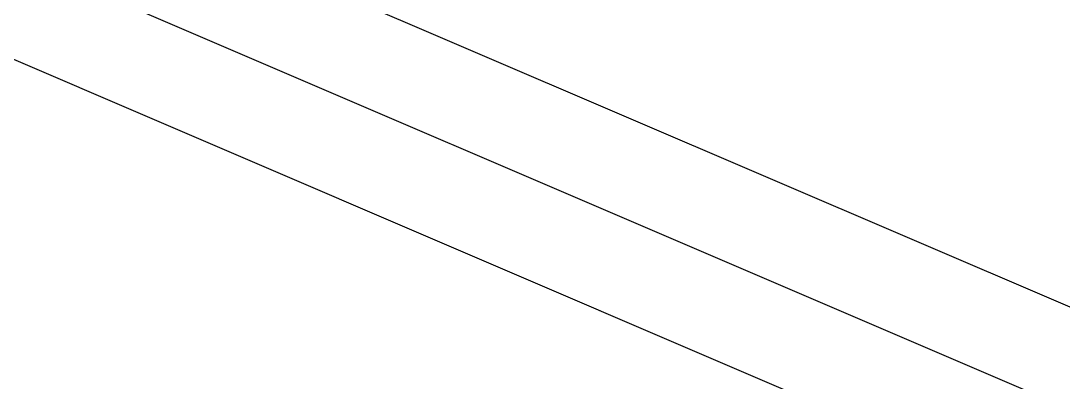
# Model space of a CAD drawing. Extents: x 529262 to 576451, y 2694391 to 2717535.
# Drawn here: x 566041 to 566206.8, y 2711543.4 to 2711600.8 of the extents above; entities that cross this region are included whole.
import ezdxf
from ezdxf.xclip import XClip

# ---------------------------------------------------------------- set-up
doc = ezdxf.new("R2010")
doc.units = 0
doc.header["$XCLIPFRAME"] = 0
for name, color, linetype in [('PP-COM', 7, 'Continuous'), ('RD-中线', 40, 'Continuous'), ('RD-红线', 7, 'Continuous')]:
    doc.layers.add(name, color=color, linetype=linetype)

# ---------------------------------------------------------------- blocks, each defined once
blk = doc.blocks.new('A$C19FD0107')
at = {"layer": 'RD-中线', "color": 8}
blk.add_lwpolyline([(-3980.5, 16903.74, -0.006957), (-4010.63, 16904.94), (-4060.03, 16907.7, -0.051792), (-4142.03, 16920.88), (-4235.78, 16946.11), (-4243.87, 16948.29), (-4309.26, 16965.95, 0.000653), (-4329.42, 16971.37), (-4434, 16999.34, -0.035819), (-4474.57, 17013.36), (-4610.21, 17071.43, 0.000002), (-4610.21, 17071.43), (-4981.55, 17230.39)], format="xyb", dxfattribs=at)
at = {"layer": 'RD-红线', "color": 8}
blk.add_lwpolyline([(-4964.91, 17239.58), (-4955.3, 17235.47), (-4604.31, 17085.22, -0.000002), (-4604.3, 17085.22), (-4498.32, 17039.84)], format="xyb", dxfattribs=at)
blk.add_lwpolyline([(-4968.65, 17208.55), (-4761.32, 17119.79), (-4756.75, 17117.84)], dxfattribs=at)

msp = doc.modelspace()

# ---------------------------------------------------------------- block references
at = {"layer": 'PP-COM'}
ref = msp.add_blockref('A$C19FD0107', (570997.993, 2694390.603), dxfattribs=at)
XClip(ref).set_block_clipping_path([(-9366.4383134884, 14428.6043910822), (-3328.4480743363, 17452.7484863754)])

doc.saveas('drawing.dxf')
